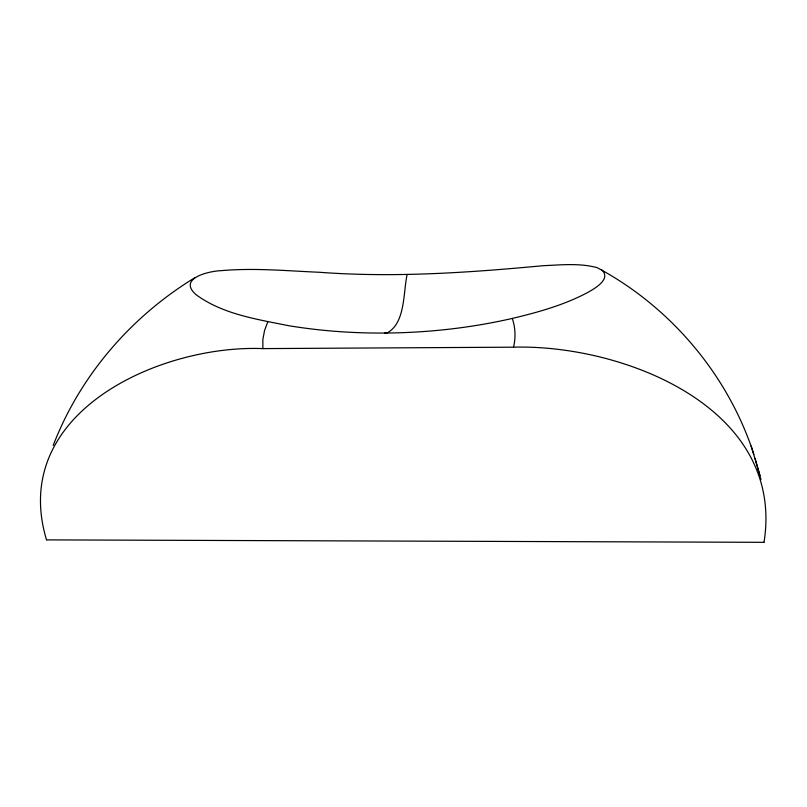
<?xml version="1.0" encoding="UTF-8"?>
<svg xmlns="http://www.w3.org/2000/svg" width="807" height="807" viewBox="0 0 807 807"><rect width="100%" height="100%" fill="white"/><g stroke="black" fill="none" stroke-linecap="round" stroke-linejoin="round"><path stroke-width="1.21" d="M407.142 274.511C403.097 292.376 405.639 323.214 386.946 333.019C353.991 333.382 320.984 331.031 288.462 325.665C257.06 319.279 222.994 314.306 196.444 294.969C176.713 278.365 209.285 271.021 221.259 270.658C254.084 267.742 287.04 270.88 319.844 272.302C394.381 277.85 469.028 272.635 543.262 265.685C561.198 264.928 579.698 262.9 597.241 267.692C670.627 306.882 728.338 375.225 753.909 454.523M46.493 539.792C8.393 412.861 159.554 344.498 262.87 348.604L513.504 347.181C515.844 337.709 515.441 327.672 512.274 318.432C470.41 328.005 427.478 332.746 384.546 333.059M764.027 542.233C785.372 407.444 622.903 344.185 513.504 347.181M267.793 321.771L264.535 330.557L262.87 339.535L262.87 348.604M53.201 445.454C79.954 375.719 131.248 316.405 194.901 277.689M512.274 318.432C537.321 312.491 562.429 305.48 585.428 293.687C593.327 289.461 612.563 279.131 601.366 269.548M46.524 539.883L764.007 542.324M755.07 458.275L761.031 479.681M751.176 446.069L759.962 475.494"/></g></svg>
